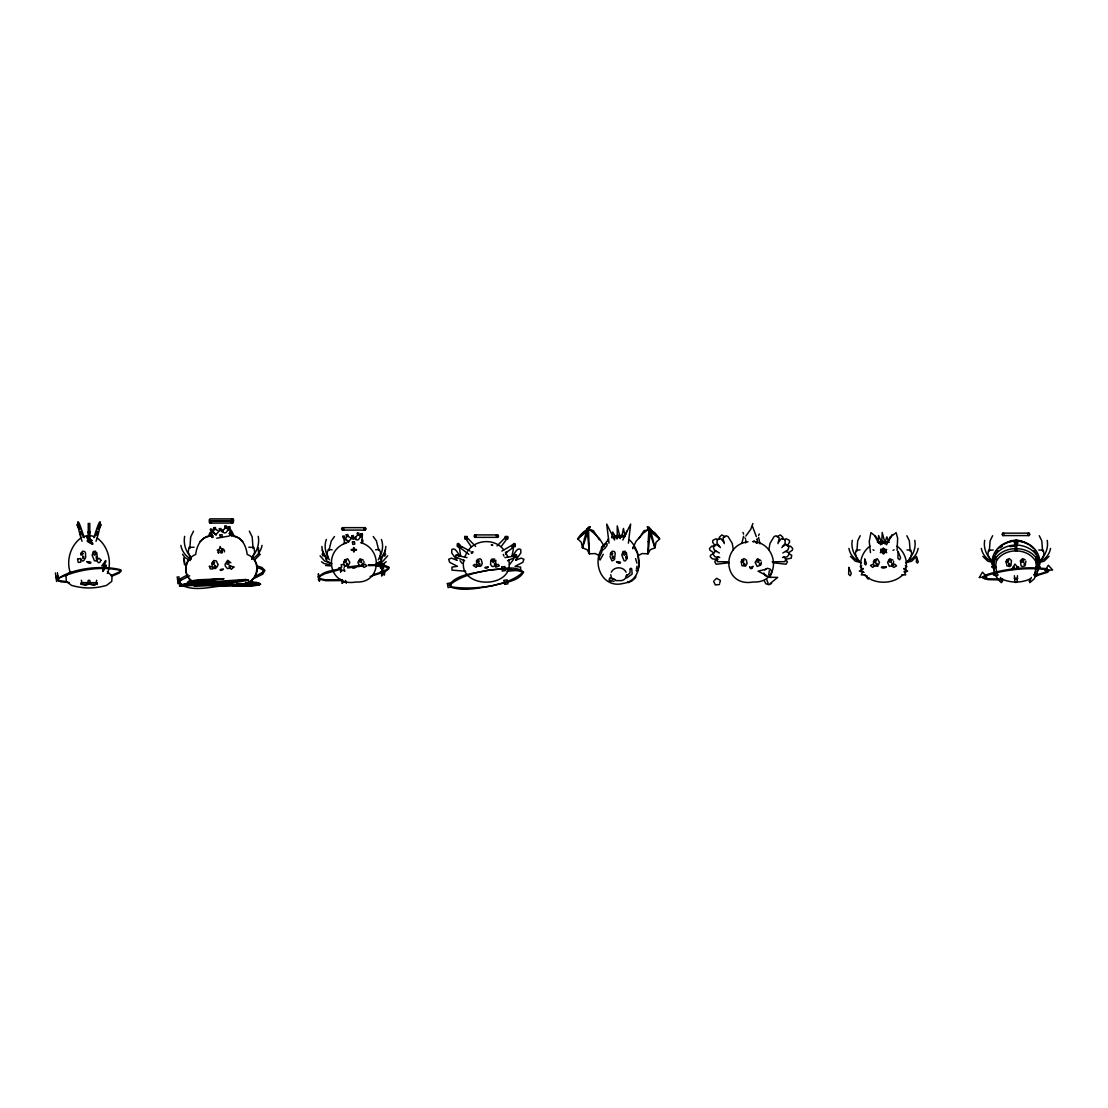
<?xml version="1.0" encoding="UTF-8"?>
<svg xmlns="http://www.w3.org/2000/svg" width="1108" height="1108" viewBox="0 0 1108 1108"><rect width="100%" height="100%" fill="white"/><g stroke="black" fill="none" stroke-linecap="round" stroke-linejoin="round"><path stroke-width="1.5" d="M757.304 543.155L757.318 540.081M253.067 548.46L252.181 536.881L249.355 531.161M910.167 551.161L909.363 540.815L906.843 535.718M1042.573 551.161L1041.783 540.815L1039.262 535.718M231.918 536.217L231.184 530.123L234.203 536.134M761.251 563.667L761.293 562.047M768.841 549.748L770.005 543.349L774.16 536.507L776.14 535.815L779.27 537.976L777.982 543.626M610.743 574.733L611.367 577.545L613.098 579.429M745.836 539.97L745.684 542.934M1000.469 577.476L1002.491 581.257L1001.327 582.656C994.015 576.631 991.452 565.232 995.607 556.742L996.577 556.95M1017.49 575.717L1017.047 581.451L1015.939 582.559L1014.845 581.451L1014.402 575.717M97.767 529.042L99.734 525.053L101.243 524.707L98.847 529.25M993.28 560.98L994.291 570.565M340.53 571.853L340.71 569.304L338.674 568.016L341.029 567.31M184.648 536.341C183.332 543.294 185.493 550.69 190.008 556.077M852.274 540.344C850.986 546.978 853.382 553.903 857.786 558.917M984.693 540.344C983.405 546.978 985.801 553.903 990.206 558.917M342.123 583.237L342.317 580.758L340.253 579.262M1038.127 567.795L1036.672 574.152L1034.179 578.875L1029.817 582.642L1029.401 581.257L1031.423 577.476M385.833 546.383L385.321 550.884L381.277 557.836M782.733 539.236L782.954 537.366L780.406 534.929L777.068 536.66M343.826 561.368L343.909 564.332M873.492 561.368L873.575 564.332M1038.528 567.102L1038.611 560.98M741.875 543.363L743.579 536.23M741.114 561.271L741.958 565.703L745.642 566.119L747.083 563.279L746.349 559.969L744.064 558.612L741.792 559.9M897.065 550.385L897.66 538.405L896.137 532.616L891.358 536.355L886.442 544.804M1005.981 561.16L1006.937 565.856L1009.596 566.576L1010.856 565.759L1011.507 560.579L1009.263 558.64L1006.756 559.734M211.476 536.646L212.847 535.607L213.082 537.338L211.85 537.477M343.896 543.668L344.588 542.366L345.641 543.474M768.689 574.858L769.34 570.731M328.938 550.468L331.32 540.884L334.491 536.521M476.357 561.036L477.451 566.008L480.346 566.41L481.578 565.246L482.229 563.418L481.301 559.678L480.013 558.737L477.243 559.554M621.948 535.746L623.458 528.488L624.94 535.884M1037.794 570.869L1039.996 561.327C1036.645 534.084 995.247 534.084 991.895 561.327L994.098 570.869M745.864 536.064L750.781 529.25L752.872 523.488M463.795 560.052C457.396 589.498 515.165 589.498 508.766 560.052M610.951 580.647C610.868 583.237 608.417 580.592 609.331 579.096L609.954 577.794L614.732 579.526M893.477 564.332L893.56 561.368M385.307 549.734L384.614 553.529L380.861 559.415M759.922 543.793L758.592 537.352M888.076 541.895L890.056 536.923M628.388 543.183L630.66 524.056L622.807 540.025M380.958 561.604L380.543 564.457L381.027 563.75L379.518 563.834M511.91 556.299L513.239 549.859L513.115 548.003L511.757 546.784M719.771 583.14L720.352 580.412L716.724 578.307L714.646 580.176M996.632 559.055L995.607 566.437L997.062 573.432L996.591 572.434M636.435 568.916L637.072 566.105M381.955 568.695L381.554 571.631L380.307 572.019L381.623 573.238L381.651 575.814M384.684 570.44L384.49 574.83M326.32 539.444C324.048 545.496 325.212 552.407 328.536 557.864M104.346 565.135L102.795 571.174L103.889 565.689L101.853 565.773L105.786 560.579L104.831 561.908M262.014 545.371C261.045 551.216 257.111 556.438 251.862 559.152M918.144 548.405C917.175 554.152 912.909 559.485 907.424 561.382M1050.564 548.405C1049.595 554.152 1045.329 559.485 1039.844 561.382M183.609 558.238L184.51 564.692M184.981 564.623L184.067 558.169M257.915 547.795L258.815 554.249M259.286 554.18L258.372 547.726M318.162 574.055L319.146 581.049M770.946 575.038L771.86 572.005L770.323 569.193L767.262 568.265L764.659 569.914M96.008 541.258C101.534 525.483 102.656 508.461 93.917 537.726M208.692 536.134L209.855 532.699M319.589 580.98L318.605 573.986M905.181 570.565C908.602 561.825 904.405 551.465 897.023 546.133M1037.213 571.686L1038.376 568.321M448.934 585.301C457.272 573.155 476.232 573.639 489.321 569.928C500.082 569.803 514.569 564.429 523.613 572.144C517.755 582.476 502.298 582.379 492.146 585.952C478.531 587.863 463.712 591.769 450.347 586.977M449.723 585.163C464.141 571.811 504.708 564.651 522.837 572.282C507.506 586.741 471.509 590.149 451.108 586.797M105.8 561.465L104.374 565.315L106.423 565.232L103.127 571.022L105.648 565.759L103.917 569.595M464.543 557.324L467.077 552.172M626.796 531.051L624.898 536.521M107.393 573.515C112.282 561.341 107.739 545.745 97.172 538.003M318.453 577.739C322.857 570.592 333.66 570.925 340.862 568.349M512.284 545.191L514.057 543.432L515.303 543.945L515.303 546.438L514.057 546.964M513.613 556.271L515.386 554.499L516.633 555.025L516.633 557.518L514.14 557.518M356.444 549.526L354.56 549.18L353.868 547.49L353.161 549.18L351.278 549.526M351.278 550.053L353.161 550.413L353.868 552.103L354.56 550.413L356.444 550.053M82.324 535.399L80.565 531.203L80.427 534.845M80.607 554.166L81.383 552.38M610.273 554.166L611.048 552.38M607.71 540.607L608.541 538.71M1030.44 578.861L1029.401 581.257M616.976 539.042L617.655 537.532L619.303 537.366L620.272 538.696M881.816 544.416L882.48 542.92L884.129 542.74L885.112 544.07M188.526 559.956C184.247 566.119 184.69 575.717 191.075 580.26M650.645 530.15L650.604 528.932L649.413 528.502L643.914 532.809M758.62 535.441L759.285 533.987M1035.301 572.434L1034.83 573.432L1036.285 566.437L1035.731 556.535L1037.213 558.64L1038.279 566.479M602.046 548.211C591.658 563.723 602.503 588.791 623.042 583.473C644.302 580.592 642.294 550.773 629.039 539.596M319.478 580.232L319.893 579.359M627.724 581.506L628.347 582.642L632.114 580.772L635.577 577.67L635.757 576.202M56.854 579.498C72.131 567.933 102.421 564.928 120.883 569.831L121.077 571.132L119.138 573.141L111.409 576.395M384.642 556.202L385.681 554.069M621.519 537.255L621.173 535.856L618.693 536.549M193.526 531.161L190.714 536.881L189.814 548.46M212.958 532.034L214.703 529.001L217.916 530.594M345.377 539.07L347.344 536.037L353.341 539.264M860.21 535.718L857.689 540.815L856.9 551.161M992.63 535.718L990.109 540.815L989.319 551.161M604.331 546.604L603.154 545.427L601.256 548.086L602.087 548.862M632.654 548.723L636.047 541.258L642.875 533.724M505.664 554.222L506.952 551.673M379.185 557.864C382.509 552.407 383.673 545.496 381.401 539.444M603.264 554.277L600.065 560.025C596.63 558.155 603.86 551.895 601.893 548.474L605.536 543.848L606.962 543.626L607.17 545.094L605.01 548.335M177.696 580.412L178.139 579.595M177.751 580.814L178.748 579.913M890.389 537.643L891.954 534.818M56.079 577.78L57.297 576.728L58.101 577.503M868.977 577.739L868.243 579.027L867.107 578.071L866.844 575.551M179.219 579.346L178.222 580.204L177.571 579.567M56.023 577.379L56.577 576.423M57.893 576.049L56.66 577.074L55.871 576.34M381.318 561.507L382.509 564.221L383.811 564.249L382.883 565.786L383.562 568.252M230.769 566.257L228.691 568.473L227.334 568.501L225.312 566.146L225.09 564.221L227.694 560.316L230.866 562.781M993.391 564.706C991.023 567.005 992.74 560.662 992.754 559.803C996.134 550.33 1006.299 545.136 1015.939 545.011C1025.592 545.122 1035.758 550.316 1039.138 559.775C1039.124 560.648 1040.911 566.95 1038.487 564.72M251.765 558.847L254.688 552.255L253.94 547.449L248.815 547.227M382.011 575.8L383.41 573.432L382.703 574.041L384.13 574.83M57.394 577.379L57.962 576.506M387.675 555.814L383.133 560.98L376.872 563.335M638.914 538.543L643.983 530.704L649.634 529.721M778.425 542.144L781.5 538.543L785.087 539.638L785.156 543.363L781.846 547.587M995.732 553.82L997.837 550.579M319.783 578.667L318.301 578.875M602.752 546.715L608.347 539.596M515.719 560.26L520.871 552.878L520.705 549.429C516.536 546.923 514.68 554.873 511.771 556.299M232.68 523.059L233.553 521.84L232.68 520.621L210.008 520.621L209.135 521.84L210.008 523.059L232.68 523.059L231.267 522.602M318.01 576.783L319.492 576.576M88.432 584.332L89.623 582.656L96.798 582.656L97.407 583.5L96.798 584.332L89.623 584.332L88.432 582.656L81.258 582.656L80.649 583.5L81.258 584.332L88.432 584.332L87.435 582.974M232.874 521.3L233.76 520.095L232.874 518.876L210.008 518.876L209.135 520.095L210.008 521.3L232.874 521.3L231.447 520.843M260.325 554.291L254.798 559.692M342.427 527.657L341.541 528.876L342.427 530.095L365.294 530.095L366.18 528.876L365.294 527.657L342.427 527.657L343.868 528.128M474.847 534.915L473.961 536.134L474.847 537.352L497.714 537.352L498.586 536.134L497.714 534.915L474.847 534.915L476.274 535.372M916.635 556.368L911.704 561.188L905.555 562.753M1002.865 533.142L1001.978 534.361L1002.865 535.579L1029.027 535.579L1029.914 534.361L1029.027 533.142L1002.865 533.142L1004.291 533.613M1049.054 556.368L1044.124 561.188L1037.974 562.753M611.311 572.185C614.081 566.354 623.305 566.354 626.089 572.185M252.07 557.158C257.001 551.535 259.701 543.779 258.247 536.341M909.266 558.917C913.671 553.903 916.081 546.978 914.779 540.344M1041.686 558.917C1046.091 553.903 1048.487 546.978 1047.198 540.344M996.244 561.105C1004.901 546.632 1030.523 547.601 1036.769 563.695M787.165 545.925L789.616 542.089L789.312 540.302L786.32 538.807L784.464 539.651M509.458 564.692L513.53 559.415M604.137 548.945L603.084 549.97M84.139 537.726C75.399 508.461 76.521 525.483 82.047 541.258M1002.657 579.041L988.461 578.819L982.588 577.379L984.541 578.916L988.558 579.692L1002.754 579.913M1048.819 569.969L1047.628 571.409L1037.822 574.623M862.994 571.382L861.332 574.927L865.196 574.789M756.695 539.485L757.318 538.737M505.719 537.186L497.035 545.925M467.825 550.939C475.955 539.084 495.041 538.308 503.752 549.859M361.928 542.754L362.302 535.524C358.23 537.338 359.601 543.585 352.76 537.075L348.411 541.604L345.931 539.665L348.798 541.964L343.632 537.657L344.643 543.058M88.252 532.463L89.803 532.463M501.231 546.493L507.159 538.46L507.533 537.338L506.328 536.826M760.697 565.108L757.18 566.465L755.116 562.379L757.526 558.695L760.822 560.537M89.803 531.632L88.252 531.632M97.185 535.303L97.49 531.203L95.731 535.399M751.667 567.989C753.149 566.991 749.908 569.249 749.645 567.088M344.436 560.052L347.677 558.778L349.851 562.379L348.023 566.354L344.588 565.565M874.101 560.052L877.342 558.778L879.517 562.379L877.688 566.354L874.267 565.565M380.917 568.002L382.066 566.853L383.216 568.349L381.207 566.465L383.216 568.349M638.651 555.44L642.072 553.557L648.014 553.834L650.244 549.734L654.966 547.809L656.061 542.283L659.662 538.931L654.953 532.809L649.69 529.721M902.923 574.678C893.103 584.733 873.949 584.733 864.129 574.678M1014.443 578.279L1017.753 578.584L1014.443 578.888M751.847 567.795L752.567 567.088M223.345 529.832L225.977 527.422L228.428 529.873M355.765 536.868L358.396 534.458L360.848 536.909M327.968 557.186L326.001 559.083L327.026 561.285L331.957 563.612M70.677 571.714L65.995 575.98L66.3 581.423L71.535 585.398C83.723 588.805 94.332 588.805 106.507 585.398L111.756 581.423L112.06 575.98L107.379 571.714M340.668 571.908L342.4 570.163L344.643 571.036M200.077 541.466L204.094 538.045L209.066 536.272M998.294 548.626C1007.31 538.571 1024.623 538.599 1033.612 548.654M1039.983 567.448C1041.7 565.759 1034.36 565.759 1036.077 567.448M782.691 546.41L786.237 544.43L789.048 546.535L787.968 549.942L782.844 552.989M1017.878 567.961L1018.529 566.853L1016.493 567.171M457.812 544.568L470.124 551.105M363.133 565.565L359.698 566.354L357.87 562.379L360.045 558.778L363.286 560.052M892.799 565.565L889.364 566.354L887.536 562.379L889.71 558.778L892.951 560.052M870.029 546.133C862.647 551.465 858.451 561.825 861.872 570.565M1000.427 547.726L1002.449 546.133M516.065 556.964L507.464 560.731M342.247 583.14L344.173 581.7L346.319 582.891M344.173 567.31L345.003 565.856L343.148 564.401L341.112 564.72L341.846 566.991M770.226 583.5L777.705 577.406L767.802 577.185M81.978 537.214C70.621 544.707 65.607 560.911 70.649 573.515M386.193 561.77L383.659 563.584L377.828 564.623M904.197 569.346L906.856 566.451L905.333 565.703M753.108 541.687L754.382 540.829M1016.493 544.693L1018.003 542.934L1016.493 539.79L1013.875 541.549L1015.399 544.693M221.074 551.05L220.257 552.033L221.074 553.017L222.403 552.643L222.403 551.424M751.529 567.254L753.066 566.285L751.113 568.861L749.756 566.88M505.428 553.044L512.27 548.183L514.749 544.568L513.378 544.416L501.855 551.105M617.073 535.732L613.61 538.003L614.732 538.973M222.985 569.124C217.68 569 220.727 572.088 223.428 569.221M91.936 540.621C87.144 541.078 90.26 539.873 92.781 543.488L88.391 539.887L92.103 542.878M788.425 552.947L792.414 550.122L792.677 548.418L790.433 546.106L788.467 546.369M893.062 550.33L894.045 549.776M355.502 566.977C348.951 567.116 354.795 569.637 355.751 566.977M487.922 566.977C481.371 567.116 487.215 569.637 488.171 566.977M1016.133 548.931C1019.845 539.125 1012.047 539.125 1015.759 548.931M771.625 583.376L768.994 584.719L765.919 583.847L764.395 581.077M1005.371 543.474C1011.646 539.139 1020.288 539.167 1026.562 543.474M221.489 550.51L223.816 549.333L221.254 548.779L220.077 546.493L219.578 549.014L217.251 550.177L219.827 550.745M861.719 565.703L860.196 566.451L862.855 569.346M83.128 536.715L89.028 535.247L94.914 536.715M611.644 537.214L617.502 535.413M984.181 575.467C1004.194 568.639 1026.354 566.313 1047.351 568.819M1029.72 579.152C1021.119 583.016 1010.773 583.016 1002.172 579.152M187.875 574.706L180.078 578.916L177.959 582.628C191.213 593.417 211.753 586.063 227.348 585.495M189.648 575.8L180.327 580.62L181.047 579.706L179.704 582.379L181.74 584.595L180.784 583.902M254.785 576.617L262.568 572.407L261.834 573.335L263.192 570.648L261.156 568.446L262.097 569.124L256.737 567.545M251.945 579.539L262.804 574.124L264.937 570.398L261.862 567.421L256.502 565.828M863.312 568.501L859.365 571.132L864.06 572.421M515.58 560.26L521.148 558.113L523.904 559.277L522.893 562.31L515.082 566.327L520.608 567.102L520.608 570.135L506.993 571.243M718.649 557.033L716.364 558.875L717.361 561.673L728.455 561.825M111.271 575.44L118.999 572.199L120.481 570.385C100.191 565.759 76.937 569.928 58.073 578.514L58.835 580.495L65.178 581.451M347.095 542.643C321.971 550.011 328.633 587.268 355.973 581.991C381.567 583.681 382.883 548.571 360.626 542.643M231.267 521.092L232.68 520.621M993.654 559.54L990.497 560.385L987.879 554.499L988.544 550.219L993.128 550.011M210.008 523.059L211.448 522.602M231.447 519.333L232.874 518.876M81.258 584.332L82.241 582.974M89.623 584.332L90.621 584.013L89.623 582.656M96.798 582.656L95.8 582.974L96.798 584.332M342.427 530.095L343.868 529.638M363.853 528.128L365.294 527.657M474.847 537.352L476.274 536.881M496.273 535.372L497.714 534.915M1002.865 535.579L1004.291 535.109M1027.601 533.613L1029.027 533.142M182.211 585.204L179.51 586.007L219.19 584.456M82.449 551.216L84.734 551.507L85.551 553.017L85.648 557.587L83.654 560.786L82.352 560.925L80.496 558.39M612.115 551.216L614.414 551.507L615.231 553.017L614.511 559.609L612.018 560.925L609.954 556.299M246.17 579.456L189.842 583.21L180.618 584.899C203.041 583.168 226.586 585.467 248.386 579.899L180.618 584.899L188.582 584.221M782.497 557.518L784.242 557.061M372.925 574.872L384.795 570.98L388.617 567.684L379.892 565.509L368.549 565.579M370.086 576.479L384.905 571.839L388.797 568.916L388.991 567.185L383.964 565.094L368.438 564.72M193.512 581.935L196.019 581.34L191.31 582.462L223.816 578.695L197.917 579.844L188.582 581.354L223.678 578.695L199.759 580.883M905.07 572.268L907.687 571.132L903.74 568.501M190.105 581.797L187.21 582.489L190.507 581.908M214.703 583.57L210.354 584.595L218.151 583.584L210.021 585.246L200.257 584.027M340.973 569.207L324.727 573.764L319.866 576.312L319.326 577.614L320.212 578.722L325.586 579.83L342.455 579.733M384.31 570.44L382.842 570.772L383.506 571.326L382.315 568.695M611.851 536.854L613.32 536.521M625.134 536.369L619.621 537.311M212.528 535.399C201.794 535.579 196.753 545.122 195.701 554.471C183.72 559.028 182.321 577.116 194.26 582.586M766.237 569.207L758.066 571.174L766.667 575.578M376.166 563.612L380.695 561.285L381.72 559.083L379.753 557.186M1037.78 565.426L1039.179 563.792C1032.864 543.557 998.973 543.64 992.685 563.875L994.181 565.399M632.931 547.269L634.233 547.587L637.363 552.795L639.205 564.595C638.817 565.371 637.612 574.082 636.13 570.315M1034.789 576.118L1047.711 572.268L1048.916 570.842L1047.448 569.692C1026.437 567.171 1004.291 569.498 984.264 576.326L983.073 577.767L982.976 576.894M877.301 542.117L878.907 541.812M713.067 553.848L710.505 555.246L710.297 556.798L712.389 558.875L717.956 559.485L715.408 560.399L714.798 561.756L716.128 564.235L729.175 562.739M747.997 541.798C720.2 545.302 723.219 587.531 753.218 581.991C782.068 583.473 778.384 542.809 752.983 541.59M877.952 542.227L889.101 542.227M888.616 542.2L878.907 543.28M347.663 567.074L361.734 565.219M347.787 567.933L361.859 566.091M784.09 557.282L787.262 556.812L789.173 554.194L788.688 552.546L785.683 551.479M89.803 533.031L88.252 533.031M242.486 580.883L235.99 581.562M250.38 585.01L228.747 586.104L195.423 584.678M880.777 541.521L882.813 541.272M785.655 559.332L791.209 558.183L791.708 555.246L789.159 553.848M1010.08 546.604L1014.443 546.119M330.475 565.883L325.613 565.523M719.48 584.512L715.311 584.941L713.607 581.118M375.626 549.803L379.351 549.443L380.626 552.712L379.947 557.767L378.202 559.831M239.494 584.11L242.444 583.833L232.86 585.246L225.907 583.681M183.886 585.606L179.51 586.007L206.268 583.722L197.182 583.376M87.255 540.524L89.568 540.316L89.568 541.133M216.697 538.211L229.107 536.05L229.993 535.192L229.882 528.488C225.81 530.303 227.182 536.549 220.34 530.039L223.345 531.591L220.34 529.998L215.755 534.624L213.512 532.629L216.379 534.929L211.213 530.621L212.224 536.023M860.043 549.887L856.138 550.219L855.376 553.806L856.969 558.889L859.143 560.786M214.814 585.412L194.357 586.284M619.621 535.676L621.768 535.51M617.364 537.546L611.851 537.754M248.76 585.578L205.479 584.442M504.957 557.615L516.217 555.69M194.62 583.971L197.667 583.791M194.731 583.819L205.354 583.265M342.58 580.592L325.71 580.703L319.838 579.235M217.362 582.683L225.852 582.24M193.208 584.955L203.332 584.442M239.633 584.248C257.098 586.644 263.912 560.634 247.181 554.471C246.128 545.122 241.087 535.579 230.353 535.399M194.08 547.227L188.942 547.449L188.208 552.255L191.13 558.847M211.102 585.024L203.096 584.539M995.787 574.415C988.89 574.304 999.264 577.24 997.893 574.456M212.487 584.428L250.02 585.066L259.688 583.404L241.863 584.899L225.797 584.248M224.73 583.584L231.766 583.085L221.448 584.899L212.293 583.32M716.668 551.479L714.868 551.507L713.04 554.194L714.965 556.812L718.136 557.282M598.791 555.44L595.315 553.557L589.387 553.834L587.157 549.734L582.42 547.809L581.326 542.283L577.725 538.931C581.008 533.821 586.561 527.089 593.417 530.704L599.317 539.859M329.519 559.831L327.774 557.767L327.095 552.712L328.37 549.443L332.095 549.803M907.909 560.786L910.084 558.889L911.676 553.806L910.928 550.219L907.023 549.887M859.628 561.382C854.143 559.485 849.878 554.152 848.908 548.405M992.048 561.382C986.563 559.485 982.297 554.152 981.328 548.405M330.849 563.335L324.589 560.98L320.046 555.814M329.893 564.623L324.062 563.584L321.528 561.77M379.725 566.133L377.246 565.883M465.692 571.243L451.953 570.135L451.953 567.102L457.466 566.327L449.654 562.31L448.657 559.277L451.399 558.113L456.967 560.26M219.523 584.733L223.359 584.733M623.666 535.441L625.134 535.469M491.938 544.582C489.639 544.734 494.057 546.244 492.451 544.748M503.96 556.077L503.323 554.416M69.416 582.489L61.12 581.894L57.907 580.661M772.179 561.77L784.866 561.673L785.863 558.875L783.578 557.033M231.794 585.024L237.126 585.232L242.638 584.027L236.613 583.722C250.186 588.029 263.358 571.756 254.369 559.956M232.264 585.578L252.015 586.104L259.618 584.858L242.417 586.007L230.492 584.955M1038.764 550.011L1043.348 550.219L1044.013 554.499L1041.395 560.385L1038.238 559.54M232.334 584.484L248.427 584.442L257.098 582.656L241.863 584.899L237.015 584.428M211.905 583.625L218.179 583.916M207.03 584.484L214.772 584.858M204.094 584.041L194.842 583.417M240.09 583.681L244.716 583.958M467.022 557.615L456.635 555.385M249.369 581.991L252.721 582.24M245.81 582.947L254.646 583.722M248.884 581.395L258.593 582.891L255.796 582.545M245.325 582.351L253.289 583.113M245.782 583.417L252.167 583.93M247.776 582.351L251.211 582.628M462.41 546.937L460.665 546.784L459.446 548.003L460.651 556.299M649.44 528.945L650.396 529.486L654.939 547.809L649.385 531.452M993.918 562.753L987.768 561.188L982.838 556.368M861.498 562.753L855.348 561.188L850.418 556.368M615.674 580.62L621.726 580.62L624.289 579.429L626.02 577.545L626.643 574.733M618.693 535.247L624.593 536.715M773.052 562.739L786.084 564.235L787.428 561.756L785.544 559.678M713.76 546.369L711.793 546.106L709.535 548.418L709.799 550.122L713.801 552.947M258.372 583.861L260.726 584.262L258.095 583.514M464.612 560.745L457.646 557.878M717.97 557.061L719.729 557.518M901.857 574.789L905.721 574.927L904.059 571.382M625.272 551.216L622.987 551.507L621.823 555.205L624.067 560.786L625.369 560.925L627.225 558.39L626.339 552.38M95.607 551.216L93.307 551.507L92.158 555.205L94.402 560.786L95.703 560.925L97.559 558.39L96.673 552.38M494.694 559.041L491.869 559.097L490.775 560.454L490.567 564.388L491.536 565.939L492.949 566.645L495.678 565.399L495.816 560.232M222.209 549.236L223.442 549.623M1027.601 535.109L1029.027 535.579M496.273 536.881L497.714 537.352M363.853 529.638L365.294 530.095M210.008 520.621L211.448 521.092M610.273 580.176L614.026 581.506M233.83 536.272L238.802 538.045L242.818 541.466M188.942 581.866L191.684 582.947M190.313 560.593L185.008 557.643L182.557 554.291M458.504 546.964L457.258 546.438L457.258 543.945L458.504 543.432L460.277 545.191M457.175 558.03L455.402 556.271L455.928 555.025L458.421 555.025L458.934 556.271M613.098 578.944L615.66 580.107M87.255 541.355L92.781 544.305L89.346 542.311M717.749 539.651L715.906 538.807L712.915 540.302L712.61 542.089L715.062 545.925M873.007 549.776L873.99 550.33M191.033 559.152C185.77 556.438 181.851 551.216 180.867 545.371M468.85 554.36L457.826 545.967M719.383 552.989L714.258 549.942L713.178 546.535L715.99 544.43L719.535 546.41M886.885 542.144L885.389 541.133L886.843 536.868L888.367 540.967M86.535 536.563L91.936 540.413M1025.135 559.734L1022.629 558.64L1020.385 560.579L1021.036 565.759L1022.296 566.576L1024.955 565.856L1025.911 561.16M1014.028 567.975L1013.363 566.853L1014.443 567.351M79.208 529.25L76.812 524.707L78.322 525.053L80.288 529.042M475.623 546.452L466.537 537.02M55.94 576.783L56.716 577.476M650.424 531.452L659.648 538.931L650.174 529.112L649.08 529.181L649.149 530.33M224.55 551.867L224.425 550.482M57.242 576.326L58.045 577.088M725.158 536.66L721.807 534.929L719.272 537.366L719.494 539.236M471.371 546.937L465 537.602M87.13 536.978L90.247 540.441M318.398 579.567L319.035 580.287M460.776 556.299C457.867 554.873 456.025 546.923 451.842 549.429L451.69 552.878L456.842 560.26M720.38 547.587L717.07 543.363L717.139 539.638L720.726 538.543L723.801 542.144M86.535 537.38L88.557 539.887M460.042 560.731L462.078 563.376M874.946 536.3L878.561 542.892M326.86 559.415L323.107 553.529L322.414 549.734M744.908 537.865L745.532 538.723M373.23 536.521L376.401 540.884L378.784 550.468M602.337 549.36L601.963 546.659M326.445 557.836L322.4 550.884L321.888 546.383M771.002 577.531L765.268 575.745L763.827 573.016M1034.055 550.579L1036.16 553.82M505.483 552.172L508.018 557.324M379.171 563.93L380.556 568.099M603.098 544.416L599.276 538.308L593.472 532.809L587.974 528.502L586.783 528.932L586.741 530.15M615.397 536.452L612.655 532.034L612.447 537.075M614.58 540.025L606.727 524.056L608.998 543.183M322.04 554.069L323.093 556.202M218.844 552.74L217.93 551.673L218.484 553.072M880.625 544.804L875.694 536.355L870.916 532.616L869.254 541.549L870.459 552.629M756.349 536.674L752.415 526.245M1001.438 578.861L1002.491 581.257M742.942 532.422L743.606 534.07M766.597 579.304L768.093 583.21M724.23 543.626L722.956 537.976L726.072 535.815L728.053 536.507L732.222 543.349L733.385 549.748M343.923 568.75L344.796 571.091M345.558 580.398L346.444 582.794M635.577 558.584L636.934 563.183M881.303 541.563L878.575 535.538L878.339 542.02M620.175 537.699L617.239 525.885L617.225 538.322M884.987 542.865L882.203 532.422L881.705 543.211M178.831 576.576L179.828 583.653M177.183 576.797L178.18 583.888M57.422 572.684L58.627 581.284M55.4 572.961L56.605 581.562M363.895 561.368L364.075 562.864M210.894 533.017L210.977 536.217M756.335 541.923L756.362 543.266M96.715 580.19L95.814 584.359L94.152 585.426L90.607 584.359L89.706 580.19M89.803 523.281L89.803 538.987M88.349 580.19L87.449 584.359L85.787 585.426L82.241 584.359L81.341 580.19M88.252 523.281L88.252 538.987M883.907 550.801L883.339 554.042L883.533 548.058L883.976 550.967L883.215 551.216L883.713 550.579L886.746 552.615L880.638 549.471L883.921 551.119L880.306 552.615L886.732 549.623L883.145 551.147L883.907 550.801M648.194 541.729L647.986 553.834L650.438 529.776L649.717 528.904L648.886 529.666L648.194 541.729M630.147 568.986L629.967 573.071L626.325 576.021L626.851 577.877L632.128 574.11L631.754 568.916L630.937 568.21L630.147 568.986M477.368 565.759L476.218 567.393L473.199 565.426L474.889 564.291L477.368 565.759M874.669 565.856L872.661 567.393L870.445 565.426L872.813 564.401L874.669 565.856M886.206 567.019C884.419 569.457 878.007 566.88 883.533 566.797L886.206 567.019M885.14 551.715C885.057 553.972 887.231 550.593 885.14 551.715M214.495 562.545L213.789 564.332L212.321 563.958L213.235 561.687L214.495 562.545M86.881 561.687C90.067 565.592 94.055 561.257 86.881 561.687M346.458 560.579L345.738 562.324L344.214 562.047L345.17 559.817L346.458 560.579M616.547 561.687C619.732 565.592 623.721 561.257 616.547 561.687M743.703 560.579L742.983 562.324L741.474 562.047L742.415 559.817L743.703 560.579M876.123 560.579L875.403 562.324L873.893 562.047L874.835 559.817L876.123 560.579M1008.543 560.579L1007.823 562.324L1006.299 562.047L1007.255 559.817L1008.543 560.579M589.996 526.84C588.86 532.796 585.716 526.563 589.996 526.84M217.805 564.221L217.583 566.146L215.548 568.501L214.19 568.473L212.127 566.257L212.016 562.781L213.899 560.468L216.448 560.967L217.805 564.221M881.206 549.305C881.857 550.856 881.012 550.842 881.206 549.305M229.273 533.322L230.187 535.289L230.519 533.114L229.273 533.322M361.693 540.358L362.607 542.324L362.925 540.136L361.693 540.358M883.284 549.222L884.406 548.654L883.284 549.222M883.284 552.615L884.378 553.529L883.311 552.56M848.825 567.448L848.659 574.332L850.279 575.689L851.276 573.473L848.825 567.448M864.739 559.138L864.614 563.958L865.75 564.914L866.442 563.363L864.739 559.138M898.117 551.479L897.937 558.363L899.571 559.734L900.638 557.892L898.117 551.479M916.51 557.296L916.385 562.102L917.521 563.058L918.269 561.77L916.51 557.296M220.007 534.901L220.353 537.352L222.362 537.075L222.016 534.61L220.007 534.901M352.427 541.937L352.773 544.388L354.782 544.111L354.435 541.646L352.427 541.937M447.383 583.528L448.089 587.517L451.275 586.949L450.568 582.96L447.383 583.528M501.633 567.102L502.339 571.091L505.525 570.523L504.819 566.534L501.633 567.102M503.974 580.398L504.68 584.401L507.88 583.833L507.173 579.844L503.974 580.398M100.911 560.26L99.789 562.435L98.529 562.726L96.77 560.939L98.21 558.584L99.498 558.474L100.911 560.26M472.853 551.936C471.551 555.828 470.083 550.814 472.853 551.936M96.022 553.668L94.886 555.246L93.875 554.706L93.709 552.393L94.582 551.978L96.022 553.668M625.688 553.668L624.552 555.246L623.555 554.706L623.389 552.393L624.247 551.978L625.688 553.668M584.484 538.571L582.448 547.809L588.473 529.956L587.96 528.945L586.991 529.486L584.484 538.571M881.4 551.895C881.4 553.654 880.929 550.634 881.4 551.895M210.423 529.278L210.645 530.815L212.196 530.594L211.974 529.056L210.423 529.278M213.844 527.685L214.052 529.222L215.603 529.001L215.381 527.463L213.844 527.685M219.37 528.71L219.578 530.247L221.129 530.026L220.907 528.488L219.37 528.71M224.882 526.148L225.104 527.685L226.655 527.463L226.434 525.926L224.882 526.148M228.303 526.771L228.525 528.308L230.062 528.101L229.855 526.563L228.303 526.771M342.843 536.3L343.065 537.837L344.602 537.629L344.394 536.092L342.843 536.3M346.264 534.721L346.472 536.258L348.023 536.037L347.801 534.499L346.264 534.721M351.776 535.746L351.998 537.283L353.549 537.061L353.327 535.524L351.776 535.746M357.302 533.17L357.524 534.707L359.061 534.499L358.854 532.962L357.302 533.17M360.723 533.807L360.931 535.344L362.482 535.122L362.261 533.585L360.723 533.807M885.86 549.416C885.306 550.953 886.165 550.593 885.86 549.416M226.752 562.13L226.849 564.027L228.677 564.346L229.148 562.559L226.752 562.13M587.143 529.181L589.401 553.834L588.5 529.666L587.143 529.181M494.584 561.077L493.268 562.518L491.703 561.091L493.046 559.692L494.584 561.077M359.574 560.191L359.685 561.991L361.568 562.31L361.36 559.872L359.574 560.191M756.819 560.191L756.93 561.991L758.814 562.31L758.606 559.872L756.819 560.191M889.239 560.191L889.35 561.991L891.234 562.31L891.026 559.872L889.239 560.191M1021.659 560.191L1021.77 561.991L1023.654 562.31L1023.446 559.872L1021.659 560.191M233.871 567.074L231.35 569.277L229.702 568.196L231.226 566.271L233.871 567.074M647.418 526.771C647.931 532.394 652.28 527.173 647.418 526.771M97.255 557.532L96.285 558.349L96.285 556.493L97.255 557.532M626.934 557.532L625.965 558.349L625.965 556.493L626.934 557.532M362.995 565.399L362.648 566.327L364.116 567.421L366.886 565.856L365.197 564.304L362.995 565.399M892.66 565.399L892.314 566.327L893.782 567.421L896.552 565.856L894.862 564.304L892.66 565.399M77.56 559.125L78.252 562.435L80.732 562.171L80.926 559.526L79.845 558.584L77.56 559.125M82.92 553.557L82.449 554.803L80.856 555.053L81.964 552.213L82.92 553.557M612.586 553.557L612.115 554.803L610.522 555.053L611.63 552.213L612.586 553.557M979.375 577.49L986.757 576.936L982.477 572.116L979.375 577.49M1011.826 569.443L1019.194 568.889L1014.914 564.069L1011.826 569.443M1045.232 570.565L1052.6 570.011L1048.32 565.191L1045.232 570.565M464.723 536.494L464.723 538.987L467.216 538.987L467.216 536.494L464.723 536.494M505.345 536.494L505.345 538.987L507.838 538.987L507.838 536.494L505.345 536.494M82.851 556.41L82.837 558.307L83.654 558.293L83.654 556.382L82.851 556.41M612.516 556.41L612.502 558.307L613.32 558.293L613.32 556.382L612.516 556.41M495.581 565.191L495.691 567.199L499.265 565.939L498.351 564.36L495.581 565.191M478.919 561.064L478.448 562.088L476.689 562.13L477.783 559.775L478.919 561.064M588.5 529.776L577.753 538.931L587.212 529.112L588.5 529.776M882.702 553.252L883.782 552.615L882.702 553.252M209.398 566.299L210.271 568.889L212.681 569.027L212.778 567.13L209.398 566.299M883.215 550.718L883.685 551.382L883.215 550.718M230.464 566.105L229.411 566.922L229.093 566.23L229.481 565.468L230.464 566.105M214.606 565.523L214.647 567.005L215.492 567.019L215.437 565.537L214.606 565.523M363.396 564.124L362.33 564.886L361.984 564.18L362.399 563.446L363.396 564.124M495.816 564.124L494.75 564.886L494.403 564.18L494.805 563.446L495.816 564.124M760.656 564.124L759.576 564.886L759.243 564.18L759.645 563.446L760.656 564.124M893.076 564.124L891.995 564.886L891.663 564.18L892.065 563.446L893.076 564.124M1025.482 564.124L1024.415 564.886L1024.069 564.18L1024.485 563.446L1025.482 564.124M346.555 563.46L346.61 564.928L347.469 564.928L347.427 563.46L346.555 563.46M478.975 563.46L479.03 564.928L479.889 564.928L479.847 563.46L478.975 563.46M743.814 563.46L743.856 564.928L744.728 564.928L744.673 563.46L743.814 563.46M876.234 563.46L876.276 564.928L877.134 564.928L877.093 563.46L876.234 563.46M1008.64 563.46L1008.695 564.928L1009.554 564.928L1009.513 563.46L1008.64 563.46M1015.288 549.014L1014.623 550.164L1016.604 551.313L1017.269 550.164L1015.288 549.014M991.743 566.617C993.087 569.955 1000.884 565.163 991.743 566.617M1033.847 574.595C1035.412 577.947 1043.501 573.127 1033.847 574.595M223.47 529.776L221.766 531.438L223.47 529.776M355.89 536.812L354.186 538.474L355.89 536.812M882.785 548.529L883.81 549.402L882.785 548.529M242.707 584.096L239.882 583.694L242.735 584.124M232.528 584.595L228.193 583.584L232.528 584.595M355.765 538.626L352.76 537.075L355.765 538.626"/></g></svg>
